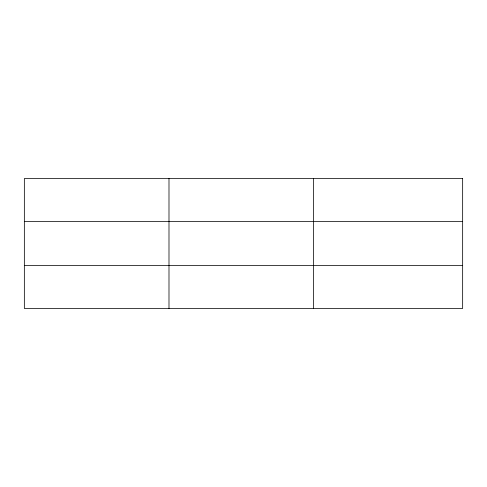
<?xml version="1.0" encoding="UTF-8"?>
<svg xmlns="http://www.w3.org/2000/svg" width="487" height="487" viewBox="0 0 487 487"><rect width="100%" height="100%" fill="white"/><g stroke="black" fill="none" stroke-linecap="round" stroke-linejoin="round"><path stroke-width="0.73" d="M168.989 308.448L168.989 178.552M313.628 308.448L313.628 178.552M24.35 221.421L462.65 221.421M24.35 265.579L462.65 265.579M462.65 178.552L462.65 308.448L24.35 308.448L24.35 178.552L462.65 178.552"/></g></svg>
